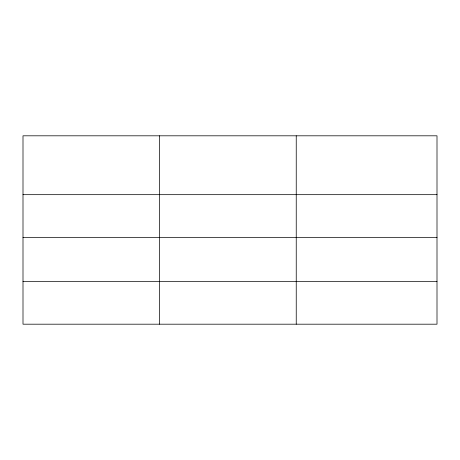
<?xml version="1.0" encoding="UTF-8"?>
<svg xmlns="http://www.w3.org/2000/svg" width="460" height="460" viewBox="0 0 460 460"><rect width="100%" height="100%" fill="white"/><g stroke="black" fill="none" stroke-linecap="round" stroke-linejoin="round"><path stroke-width="0.69" d="M437 237.412L437 135.809L23 135.809L23 324.191L437 324.191L437 237.412L23 237.412M23 194.672L437 194.672M23 281.445L437 281.445M296.24 135.809L296.24 324.191M159.62 135.809L159.62 324.191"/></g></svg>
